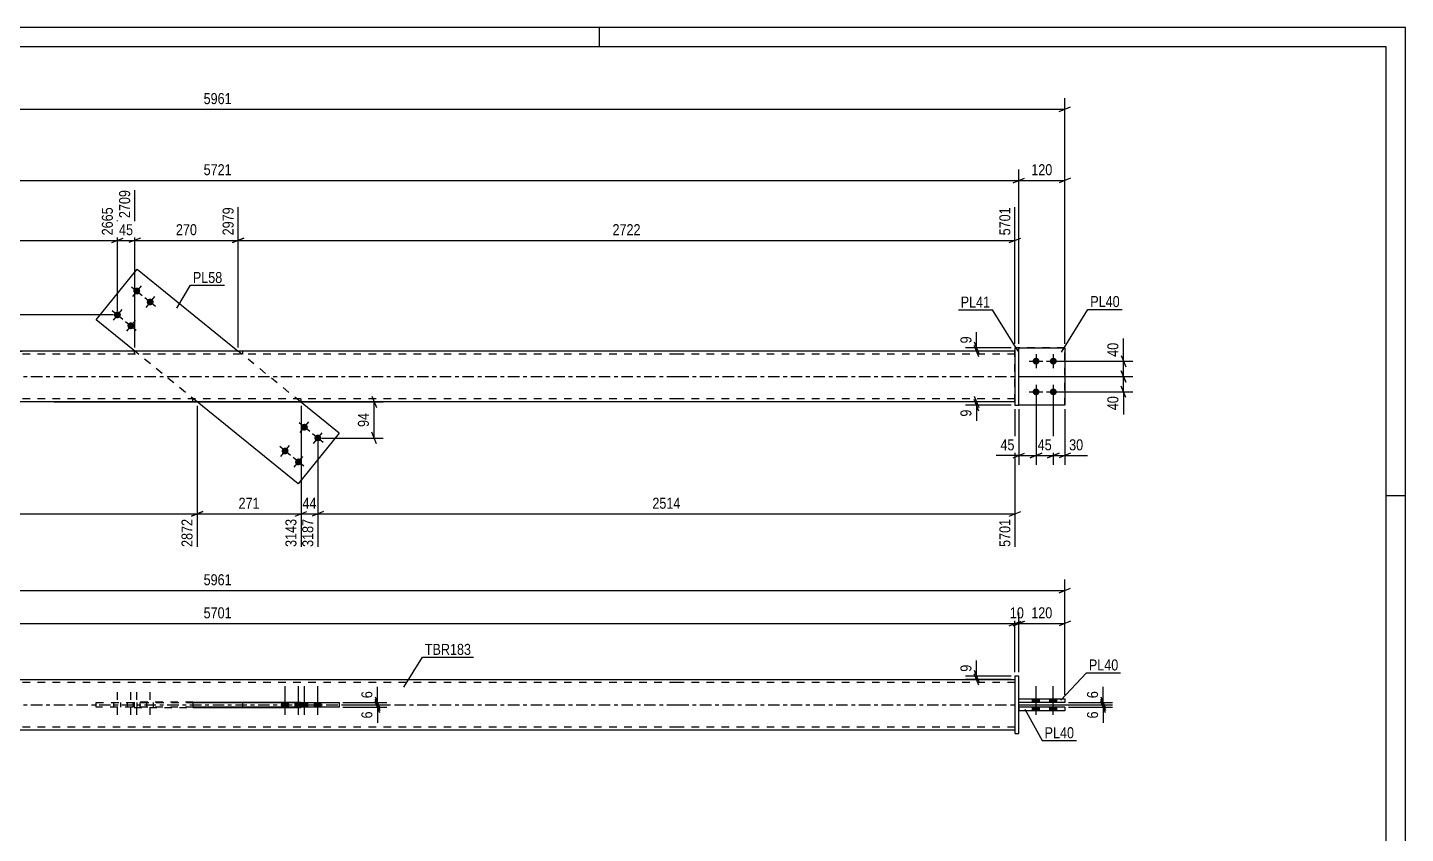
# Model space of a CAD drawing. Header units: millimetres. Extents: x 0 to 594, y 0 to 420.
# Drawn here: x 234.9 to 594, y 210 to 420 of the extents above; entities that cross this region are included whole.
import ezdxf

# ---------------------------------------------------------------- set-up
doc = ezdxf.new("R2010")
doc.units = ezdxf.units.MM
doc.linetypes.add('DXK_LINE_DOT2', pattern=[3.9198, 1.9599, -1.9599])
doc.linetypes.add('DXK_LINE_DOT3', pattern=[5.9187, 2.979, -0.9799, 0.9799, -0.9799])
doc.styles.add('Arial Narrow', font='ARIALN.TTF', dxfattribs={"height": 0.2})

# ---------------------------------------------------------------- blocks, each defined once
blk = doc.blocks.new('Unknown-580570166-1163')
at = {"color": 5, "linetype": 'Continuous'}
for p, q in [((594, 420), (0, 420)), ((384, 415), (384, 420)), ((594, 0), (594, 420)), ((589, 415), (5, 415)), ((589, 5), (589, 415)), ((594, 298), (589, 298))]:
    blk.add_line(p, q, dxfattribs=at)
blk = doc.blocks.new('Part-580570166-1994 - 1977')
at = {"color": 2, "linetype": 'Continuous'}
for p, q in [((505.24, 242.91), (493.24, 242.91)), ((493.24, 242.91), (493.24, 241.91)), ((505.24, 241.91), (493.24, 241.91)), ((505.24, 242.91), (505.24, 241.91))]:
    blk.add_line(p, q, dxfattribs=at)
blk = doc.blocks.new('Part-580570166-1989 - 1977')
at = {"color": 2, "linetype": 'Continuous'}
for p, q in [((164.81, 250.11), (404.14, 250.11)), ((404.24, 250.11), (492.24, 250.11)), ((278.03, 244.21), (278.03, 242.81)), ((278.03, 244.21), (306.2, 244.21)), ((290.92, 244.21), (290.92, 244.11)), ((306.2, 244.21), (306.2, 244.11)), ((278.03, 242.81), (306.2, 242.81)), ((290.92, 242.81), (290.92, 242.91)), ((306.2, 242.81), (306.2, 242.91)), ((404.14, 236.91), (164.81, 236.91)), ((492.24, 236.91), (404.24, 236.91))]:
    blk.add_line(p, q, dxfattribs=at)
at = {"color": 7, "linetype": 'DXK_LINE_DOT2'}
for p, q in [((404.14, 249.31), (164.81, 249.31)), ((492.24, 249.31), (404.24, 249.31)), ((492.24, 250.11), (492.24, 236.91)), ((262.76, 244.21), (262.76, 242.81)), ((278.03, 244.21), (262.76, 244.21)), ((262.76, 242.81), (278.03, 242.81)), ((290.92, 244.11), (290.92, 242.91)), ((306.2, 244.11), (306.2, 242.91)), ((404.14, 237.71), (164.81, 237.71)), ((492.24, 237.71), (404.24, 237.71))]:
    blk.add_line(p, q, dxfattribs=at)
at = {"color": 7, "linetype": 'DXK_LINE_DOT3'}
for p, q in [((164.81, 243.51), (404.14, 243.51)), ((404.24, 243.51), (492.24, 243.51))]:
    blk.add_line(p, q, dxfattribs=at)
blk = doc.blocks.new('Part-580570166-1999 - 1977')
at = {"color": 2, "linetype": 'Continuous'}
for p, q in [((493.24, 244.11), (493.24, 245.11)), ((493.24, 245.11), (505.24, 245.11)), ((505.24, 245.11), (505.24, 244.11)), ((505.24, 244.11), (493.24, 244.11))]:
    blk.add_line(p, q, dxfattribs=at)
blk = doc.blocks.new('Part-580570166-2000 - 1977')
at = {"color": 2, "linetype": 'Continuous'}
for p, q in [((493.24, 251.01), (492.24, 251.01)), ((492.24, 251.01), (492.24, 236.01)), ((493.24, 236.01), (493.24, 251.01)), ((492.24, 236.01), (493.24, 236.01))]:
    blk.add_line(p, q, dxfattribs=at)
blk = doc.blocks.new('Part-580570166-2016 - 1977')
at = {"color": 7, "linetype": 'DXK_LINE_DOT2'}
for p, q in [((252.81, 242.91), (252.81, 244.11)), ((252.81, 244.11), (278.03, 244.11)), ((278.03, 242.91), (252.81, 242.91)), ((263.52, 242.91), (263.52, 244.11))]:
    blk.add_line(p, q, dxfattribs=at)
at = {"color": 2, "linetype": 'Continuous'}
for p, q in [((278.03, 244.11), (316.14, 244.11)), ((316.14, 242.91), (278.03, 242.91)), ((305.43, 242.91), (305.43, 244.11)), ((316.14, 244.11), (316.14, 242.91))]:
    blk.add_line(p, q, dxfattribs=at)
blk = doc.blocks.new('Bolt-580570166-2017 - 1977')
at = {"linetype": 'Continuous'}
for points in [[(498.64, 245.11), (496.84, 245.11), (496.84, 244.11), (498.64, 244.11)], [(498.64, 245.11), (496.84, 245.11), (496.84, 244.11), (498.64, 244.11)], [(503.14, 245.11), (501.34, 245.11), (501.34, 244.11), (503.14, 244.11)], [(503.14, 245.11), (501.34, 245.11), (501.34, 244.11), (503.14, 244.11)], [(498.64, 242.91), (496.84, 242.91), (496.84, 241.91), (498.64, 241.91)], [(498.64, 242.91), (496.84, 242.91), (496.84, 241.91), (498.64, 241.91)], [(503.14, 242.91), (501.34, 242.91), (501.34, 241.91), (503.14, 241.91)], [(503.14, 242.91), (501.34, 242.91), (501.34, 241.91), (503.14, 241.91)]]:
    blk.add_hatch(color=1, dxfattribs=at).paths.add_polyline_path(points)
at = {"color": 1, "linetype": 'Continuous'}
for p, q in [((497.74, 240.91), (497.74, 248.41)), ((497.74, 240.91), (497.74, 248.41)), ((502.24, 240.91), (502.24, 248.41)), ((502.24, 240.91), (502.24, 248.41)), ((496.84, 244.11), (496.84, 245.11)), ((496.84, 244.11), (496.84, 245.11)), ((498.64, 244.11), (498.64, 245.11)), ((498.64, 244.11), (498.64, 245.11)), ((501.34, 244.11), (501.34, 245.11)), ((501.34, 244.11), (501.34, 245.11)), ((503.14, 244.11), (503.14, 245.11)), ((503.14, 244.11), (503.14, 245.11)), ((496.84, 241.91), (496.84, 242.91)), ((496.84, 241.91), (496.84, 242.91)), ((498.64, 241.91), (498.64, 242.91)), ((498.64, 241.91), (498.64, 242.91)), ((501.34, 241.91), (501.34, 242.91)), ((501.34, 241.91), (501.34, 242.91)), ((503.14, 241.91), (503.14, 242.91)), ((503.14, 241.91), (503.14, 242.91))]:
    blk.add_line(p, q, dxfattribs=at)
blk = doc.blocks.new('Bolt-580570166-2019 - 1977')
at = {"color": 1, "linetype": 'DXK_LINE_DOT2'}
for p, q in [((258.36, 240.91), (258.36, 248.41)), ((261.86, 240.91), (261.86, 248.41)), ((263.4, 240.91), (263.4, 248.41)), ((266.9, 240.91), (266.9, 248.41)), ((257.46, 242.91), (257.46, 244.11)), ((259.26, 242.91), (259.26, 244.11)), ((260.96, 242.91), (260.96, 244.11)), ((262.5, 242.91), (262.5, 244.11)), ((262.76, 242.91), (262.76, 244.11)), ((264.3, 242.91), (264.3, 244.11)), ((266, 242.91), (266, 244.11)), ((267.8, 242.91), (267.8, 244.11))]:
    blk.add_line(p, q, dxfattribs=at)
blk = doc.blocks.new('Bolt-580570166-2020 - 1977')
at = {"linetype": 'Continuous'}
for points in [[(301.16, 242.91), (302.96, 242.91), (302.96, 244.11), (301.16, 244.11)], [(304.65, 242.91), (306.45, 242.91), (306.45, 244.11), (304.65, 244.11)], [(306.2, 242.91), (308, 242.91), (308, 244.11), (306.2, 244.11)], [(309.69, 242.91), (311.49, 242.91), (311.49, 244.11), (309.69, 244.11)]]:
    blk.add_hatch(color=1, dxfattribs=at).paths.add_polyline_path(points)
at = {"color": 1, "linetype": 'Continuous'}
for p, q in [((302.06, 240.91), (302.06, 248.41)), ((305.55, 240.91), (305.55, 248.41)), ((307.1, 240.91), (307.1, 248.41)), ((310.59, 240.91), (310.59, 248.41)), ((301.16, 242.91), (301.16, 244.11)), ((302.96, 242.91), (302.96, 244.11)), ((304.65, 242.91), (304.65, 244.11)), ((306.2, 242.91), (306.2, 244.11)), ((306.45, 242.91), (306.45, 244.11)), ((308, 242.91), (308, 244.11)), ((309.69, 242.91), (309.69, 244.11)), ((311.49, 242.91), (311.49, 244.11))]:
    blk.add_line(p, q, dxfattribs=at)
blk = doc.blocks.new('Part-580570166-1474 - 1403')
at = {"color": 2, "linetype": 'Continuous'}
for p, q in [((492.24, 336.57), (492.24, 321.57)), ((493.24, 336.57), (492.24, 336.57)), ((493.24, 321.57), (493.24, 336.57)), ((492.24, 321.57), (493.24, 321.57))]:
    blk.add_line(p, q, dxfattribs=at)
blk = doc.blocks.new('Part-580570166-1443 - 1403')
at = {"color": 2, "linetype": 'Continuous'}
for p, q in [((404.14, 335.67), (164.81, 335.67)), ((492.24, 335.67), (404.24, 335.67)), ((404.14, 322.47), (164.81, 322.47)), ((492.24, 322.47), (404.24, 322.47))]:
    blk.add_line(p, q, dxfattribs=at)
at = {"color": 7, "linetype": 'DXK_LINE_DOT2'}
for p, q in [((404.14, 334.87), (164.81, 334.87)), ((262.76, 335.67), (262.76, 334.87)), ((290.92, 335.67), (290.92, 334.87)), ((492.24, 334.87), (404.24, 334.87)), ((492.24, 322.47), (492.24, 335.67)), ((404.14, 323.27), (164.81, 323.27)), ((278.03, 322.47), (278.03, 323.27)), ((306.2, 322.47), (306.2, 323.27)), ((492.24, 323.27), (404.24, 323.27))]:
    blk.add_line(p, q, dxfattribs=at)
at = {"color": 7, "linetype": 'DXK_LINE_DOT3'}
for p, q in [((164.81, 329.07), (404.14, 329.07)), ((404.24, 329.07), (492.24, 329.07))]:
    blk.add_line(p, q, dxfattribs=at)
blk = doc.blocks.new('Bolt-580570166-1411 - 1403')
at = {"linetype": 'Continuous'}
for points in [[(306.53, 315.17, -1), (307.66, 316.56, -1)], [(310.02, 312.33, -1), (311.16, 313.73, -1)], [(301.49, 308.95, -1), (302.62, 310.35, -1)], [(304.98, 306.12, -1), (306.12, 307.52, -1)]]:
    blk.add_hatch(color=1, dxfattribs=at).paths.add_polyline_path(points)
at = {"color": 1, "linetype": 'Continuous'}
for p, q in [((308.49, 314.73), (305.7, 317)), ((305.96, 314.47), (308.23, 317.26)), ((311.99, 311.89), (309.19, 314.16)), ((309.46, 311.63), (311.73, 314.43)), ((303.45, 308.52), (300.66, 310.79)), ((300.92, 308.25), (303.19, 311.05)), ((306.95, 305.68), (304.15, 307.95)), ((304.42, 305.42), (306.68, 308.21))]:
    blk.add_line(p, q, dxfattribs=at)
blk = doc.blocks.new('Part-580570166-1444 - 1403')
at = {"color": 7, "linetype": 'DXK_LINE_DOT2'}
for p, q in [((505.24, 336.57), (493.24, 336.57)), ((493.24, 321.57), (493.24, 336.57)), ((505.24, 321.57), (505.24, 336.57)), ((505.24, 321.57), (493.24, 321.57))]:
    blk.add_line(p, q, dxfattribs=at)
blk = doc.blocks.new('Bolt-580570166-1412 - 1403')
at = {"linetype": 'Continuous'}
for points in [[(263.97, 352.03, -1), (262.84, 350.63, -1)], [(267.46, 349.19, -1), (266.33, 347.79, -1)], [(258.93, 345.82, -1), (257.79, 344.42, -1)], [(262.42, 342.98, -1), (261.29, 341.58, -1)]]:
    blk.add_hatch(color=1, dxfattribs=at).paths.add_polyline_path(points)
at = {"color": 1, "linetype": 'Continuous'}
for p, q in [((262, 352.46), (264.8, 350.19)), ((264.54, 352.73), (262.27, 349.93)), ((265.5, 349.63), (268.29, 347.36)), ((268.03, 349.89), (265.76, 347.09)), ((256.96, 346.25), (259.76, 343.98)), ((259.5, 346.51), (257.23, 343.72)), ((260.46, 343.41), (263.25, 341.15)), ((262.99, 343.68), (260.72, 340.88))]:
    blk.add_line(p, q, dxfattribs=at)
blk = doc.blocks.new('Part-580570166-1459 - 1403')
at = {"color": 2, "linetype": 'Continuous'}
for p, q in [((493.24, 336.57), (505.24, 336.57)), ((505.24, 336.57), (505.24, 321.57)), ((505.24, 321.57), (493.24, 321.57))]:
    blk.add_line(p, q, dxfattribs=at)
at = {"color": 7, "linetype": 'DXK_LINE_DOT2'}
blk.add_line((493.24, 321.57), (493.24, 336.57), dxfattribs=at)
blk = doc.blocks.new('Part-580570166-1520 - 1403')
at = {"color": 2, "linetype": 'Continuous'}
for p, q in [((252.81, 343.83), (263.52, 357.03)), ((263.52, 357.03), (289.83, 335.67)), ((262.86, 335.67), (252.81, 343.83)), ((305.43, 301.12), (279.12, 322.47)), ((316.14, 314.32), (306.1, 322.47)), ((316.14, 314.32), (305.43, 301.12))]:
    blk.add_line(p, q, dxfattribs=at)
at = {"color": 7, "linetype": 'DXK_LINE_DOT2'}
for p, q in [((279.12, 322.47), (262.86, 335.67)), ((306.1, 322.47), (289.83, 335.67))]:
    blk.add_line(p, q, dxfattribs=at)
blk = doc.blocks.new('Bolt-580570166-1521 - 1403')
at = {"linetype": 'Continuous'}
for points in [[(497.74, 333.97, -1), (497.74, 332.17, -1)], [(502.24, 333.97, -1), (502.24, 332.17, -1)], [(497.74, 325.97, -1), (497.74, 324.17, -1)], [(502.24, 325.97, -1), (502.24, 324.17, -1)]]:
    blk.add_hatch(color=1, dxfattribs=at).paths.add_polyline_path(points)
at = {"color": 1, "linetype": 'Continuous'}
for p, q in [((497.74, 334.87), (497.74, 331.27)), ((502.24, 334.87), (502.24, 331.27)), ((495.94, 333.07), (499.54, 333.07)), ((500.44, 333.07), (504.04, 333.07)), ((497.74, 326.87), (497.74, 323.27)), ((502.24, 326.87), (502.24, 323.27)), ((495.94, 325.07), (499.54, 325.07)), ((500.44, 325.07), (504.04, 325.07))]:
    blk.add_line(p, q, dxfattribs=at)
blk = doc.blocks.new('StraightDimension-580570166-2051 - 1977')
at = {"color": 7, "linetype": 'Continuous'}
for p, q in [((514.64, 245.01), (515.84, 242.01)), ((515.84, 241.41), (514.64, 244.41)), ((493.24, 243.51), (517.64, 243.51)), ((506.24, 242.91), (517.64, 242.91)), ((515.24, 242.91), (515.24, 243.51))]:
    blk.add_line(p, q, dxfattribs=at)
at = {"color": 0}
blk.add_wipeout([(514.49, 242.39), (510.29, 242.39), (510.29, 239.36), (514.49, 239.36)], dxfattribs=at)
at = {"color": 7, "linetype": 'Continuous'}
blk.add_line((515.24, 242.91), (515.24, 238.83), dxfattribs=at)
blk.add_line((515.24, 242.91), (515.24, 238.83), dxfattribs=at)
at = {"color": 3, "style": 'Arial Narrow'}
blk.add_text('6', height=2.86, rotation=90.0002, dxfattribs=at).set_placement((513.89, 239.96))
blk = doc.blocks.new('StraightDimension-580570166-2042 - 1977')
at = {"color": 7, "linetype": 'Continuous'}
for p, q in [((325.54, 245.01), (326.74, 242.01)), ((326.74, 241.41), (325.54, 244.41)), ((317.14, 243.51), (328.54, 243.51)), ((317.14, 242.91), (328.54, 242.91)), ((326.14, 242.91), (326.14, 243.51))]:
    blk.add_line(p, q, dxfattribs=at)
at = {"color": 0}
blk.add_wipeout([(325.39, 242.39), (321.19, 242.39), (321.19, 239.36), (325.39, 239.36)], dxfattribs=at)
at = {"color": 7, "linetype": 'Continuous'}
blk.add_line((326.14, 242.91), (326.14, 238.83), dxfattribs=at)
blk.add_line((326.14, 242.91), (326.14, 238.83), dxfattribs=at)
at = {"color": 3, "style": 'Arial Narrow'}
blk.add_text('6', height=2.86, rotation=90.0002, dxfattribs=at).set_placement((324.79, 239.96))
blk = doc.blocks.new('StraightDimension-580570166-2133 - 1977')
at = {"color": 7, "linetype": 'Continuous'}
for p, q in [((492.24, 252.01), (492.24, 267.56)), ((76.71, 264.71), (492.24, 264.71)), ((490.74, 264.11), (493.74, 265.31))]:
    blk.add_line(p, q, dxfattribs=at)
at = {"color": 0}
blk.add_wipeout([(288.73, 265.46), (288.73, 269.66), (280.22, 269.66), (280.22, 265.46)], dxfattribs=at)
at = {"color": 3, "style": 'Arial Narrow'}
blk.add_text('5701', height=2.863, dxfattribs=at).set_placement((280.82, 266.06))
blk = doc.blocks.new('StraightDimension-580570166-2064 - 1977')
at = {"color": 7, "linetype": 'Continuous'}
for p, q in [((514.64, 245.61), (515.84, 242.61)), ((515.84, 242.01), (514.64, 245.01)), ((493.24, 243.51), (517.64, 243.51)), ((506.24, 244.11), (517.64, 244.11)), ((515.24, 243.51), (515.24, 244.11))]:
    blk.add_line(p, q, dxfattribs=at)
at = {"color": 0}
blk.add_wipeout([(514.49, 247.67), (510.29, 247.67), (510.29, 244.64), (514.49, 244.64)], dxfattribs=at)
at = {"color": 7, "linetype": 'Continuous'}
blk.add_line((515.24, 244.11), (515.24, 248.19), dxfattribs=at)
blk.add_line((515.24, 244.11), (515.24, 248.19), dxfattribs=at)
at = {"color": 3, "style": 'Arial Narrow'}
blk.add_text('6', height=2.86, rotation=90.0002, dxfattribs=at).set_placement((513.89, 245.24))
blk = doc.blocks.new('StraightDimension-580570166-2046 - 1977')
at = {"color": 7, "linetype": 'Continuous'}
for p, q in [((325.54, 245.61), (326.74, 242.61)), ((326.74, 242.01), (325.54, 245.01)), ((317.14, 244.11), (328.54, 244.11)), ((317.14, 243.51), (328.54, 243.51)), ((326.14, 243.51), (326.14, 244.11))]:
    blk.add_line(p, q, dxfattribs=at)
at = {"color": 0}
blk.add_wipeout([(325.39, 247.67), (321.19, 247.67), (321.19, 244.64), (325.39, 244.64)], dxfattribs=at)
at = {"color": 7, "linetype": 'Continuous'}
blk.add_line((326.14, 244.11), (326.14, 248.19), dxfattribs=at)
blk.add_line((326.14, 244.11), (326.14, 248.19), dxfattribs=at)
at = {"color": 3, "style": 'Arial Narrow'}
blk.add_text('6', height=2.86, rotation=90.0002, dxfattribs=at).set_placement((324.79, 245.24))
blk = doc.blocks.new('StraightDimension-580570166-2105 - 1977')
at = {"color": 7, "linetype": 'Continuous'}
for p, q in [((481.64, 252.51), (482.84, 249.51)), ((482.84, 248.61), (481.64, 251.61)), ((491.24, 251.01), (479.39, 251.01)), ((491.24, 250.11), (479.39, 250.11)), ((482.24, 250.11), (482.24, 251.01))]:
    blk.add_line(p, q, dxfattribs=at)
at = {"color": 0}
blk.add_wipeout([(481.49, 254.57), (477.29, 254.57), (477.29, 251.54), (481.49, 251.54)], dxfattribs=at)
at = {"color": 7, "linetype": 'Continuous'}
blk.add_line((482.24, 251.01), (482.24, 255.09), dxfattribs=at)
blk.add_line((482.24, 251.01), (482.24, 255.09), dxfattribs=at)
at = {"color": 3, "style": 'Arial Narrow'}
blk.add_text('9', height=2.86, rotation=90.0002, dxfattribs=at).set_placement((480.89, 252.14))
blk = doc.blocks.new('StraightDimension-580570166-2141 - 1977')
at = {"color": 7, "linetype": 'Continuous'}
for p, q in [((492.24, 252.01), (492.24, 267.56)), ((493.24, 252.01), (493.24, 267.56)), ((490.74, 264.11), (493.74, 265.31)), ((494.74, 265.31), (491.74, 264.11)), ((492.24, 264.71), (493.24, 264.71))]:
    blk.add_line(p, q, dxfattribs=at)
at = {"color": 0}
blk.add_wipeout([(495.17, 265.46), (495.17, 269.66), (490.32, 269.66), (490.32, 265.46)], dxfattribs=at)
at = {"color": 3, "style": 'Arial Narrow'}
blk.add_text('10', height=2.863, dxfattribs=at).set_placement((490.92, 266.06))
blk = doc.blocks.new('StraightDimension-580570166-2150 - 1977')
at = {"color": 7, "linetype": 'Continuous'}
for p, q in [((493.24, 252.01), (493.24, 267.56)), ((505.24, 246.11), (505.24, 267.56)), ((491.74, 264.11), (494.74, 265.31)), ((493.24, 264.71), (505.24, 264.71)), ((506.74, 265.31), (503.74, 264.11))]:
    blk.add_line(p, q, dxfattribs=at)
at = {"color": 0}
blk.add_wipeout([(502.59, 265.46), (502.59, 269.66), (495.9, 269.66), (495.9, 265.46)], dxfattribs=at)
at = {"color": 3, "style": 'Arial Narrow'}
blk.add_text('120', height=2.863, dxfattribs=at).set_placement((496.5, 266.06))
blk = doc.blocks.new('StraightDimension-580570166-2170 - 1977')
at = {"color": 7, "linetype": 'Continuous'}
for p, q in [((63.71, 273.33), (505.24, 273.33)), ((503.74, 272.73), (506.74, 273.93)), ((505.24, 246.11), (505.24, 276.18))]:
    blk.add_line(p, q, dxfattribs=at)
at = {"color": 0}
blk.add_wipeout([(288.73, 274.08), (288.73, 278.28), (280.22, 278.28), (280.22, 274.08)], dxfattribs=at)
at = {"color": 3, "style": 'Arial Narrow'}
blk.add_text('5961', height=2.863, dxfattribs=at).set_placement((280.82, 274.68))
blk = doc.blocks.new('StraightDimension-580570166-1735 - 1403')
at = {"color": 7, "linetype": 'Continuous'}
for p, q in [((306.2, 321.47), (306.2, 284.66)), ((310.59, 312.03), (310.59, 284.66)), ((304.7, 292.67), (307.7, 293.87)), ((306.2, 293.27), (310.59, 293.27)), ((312.09, 293.87), (309.09, 292.67))]:
    blk.add_line(p, q, dxfattribs=at)
at = {"color": 0}
blk.add_wipeout([(310.82, 294.02), (310.82, 298.22), (305.97, 298.22), (305.97, 294.02)], dxfattribs=at)
at = {"color": 3, "style": 'Arial Narrow'}
blk.add_text('44', height=2.863, dxfattribs=at).set_placement((306.57, 294.62))
at = {"color": 0, "linetype": 'Continuous'}
blk.add_wipeout([(309.99, 292.57), (305.79, 292.57), (305.79, 284.06), (309.99, 284.06)], dxfattribs=at)
at = {"color": 3, "linetype": 'Continuous', "style": 'Arial Narrow'}
blk.add_text('3187', height=2.863, rotation=90.0002, dxfattribs=at).set_placement((309.39, 284.66))
blk = doc.blocks.new('StraightDimension-580570166-1671 - 1403')
at = {"color": 7, "linetype": 'Continuous'}
for p, q in [((262.86, 336.67), (262.86, 377.66)), ((289.83, 336.67), (289.83, 373.16)), ((264.36, 365.15), (261.36, 363.95)), ((262.86, 364.55), (289.83, 364.55)), ((288.33, 363.95), (291.33, 365.15))]:
    blk.add_line(p, q, dxfattribs=at)
at = {"color": 0, "linetype": 'Continuous'}
blk.add_wipeout([(289.23, 373.76), (285.03, 373.76), (285.03, 365.25), (289.23, 365.25)], dxfattribs=at)
at = {"color": 0}
blk.add_wipeout([(279.69, 365.3), (279.69, 369.5), (273, 369.5), (273, 365.3)], dxfattribs=at)
at = {"color": 3, "linetype": 'Continuous', "style": 'Arial Narrow'}
blk.add_text('2979', height=2.863, rotation=90.0002, dxfattribs=at).set_placement((288.63, 365.85))
at = {"color": 3, "style": 'Arial Narrow'}
blk.add_text('270', height=2.863, dxfattribs=at).set_placement((273.6, 365.9))
blk = doc.blocks.new('StraightDimension-580570166-1813 - 1403')
at = {"color": 7, "linetype": 'Continuous'}
for p, q in [((519.94, 330.57), (521.14, 327.57)), ((493.24, 329.07), (522.94, 329.07)), ((520.54, 325.07), (520.54, 329.07)), ((503.24, 325.07), (522.94, 325.07)), ((521.14, 323.57), (519.94, 326.57))]:
    blk.add_line(p, q, dxfattribs=at)
at = {"color": 0}
blk.add_wipeout([(519.79, 324.55), (515.59, 324.55), (515.59, 319.69), (519.79, 319.69)], dxfattribs=at)
at = {"color": 7, "linetype": 'Continuous'}
blk.add_line((520.54, 325.07), (520.54, 319.17), dxfattribs=at)
blk.add_line((520.54, 325.07), (520.54, 319.17), dxfattribs=at)
at = {"color": 3, "style": 'Arial Narrow'}
blk.add_text('40', height=2.863, rotation=90.0002, dxfattribs=at).set_placement((519.19, 320.29))
blk = doc.blocks.new('StraightDimension-580570166-1781 - 1403')
at = {"color": 7, "linetype": 'Continuous'}
for p, q in [((76.71, 321.47), (76.71, 290.14)), ((279.12, 321.47), (279.12, 284.66)), ((78.21, 293.87), (75.21, 292.67)), ((76.71, 293.27), (279.12, 293.27)), ((277.62, 292.67), (280.62, 293.87))]:
    blk.add_line(p, q, dxfattribs=at)
at = {"color": 0}
blk.add_wipeout([(182.17, 294.02), (182.17, 298.22), (173.66, 298.22), (173.66, 294.02)], dxfattribs=at)
at = {"color": 0, "linetype": 'Continuous'}
for points in [[(76.11, 292.57), (71.91, 292.57), (71.91, 289.54), (76.11, 289.54)], [(278.52, 292.57), (274.32, 292.57), (274.32, 284.06), (278.52, 284.06)]]:
    blk.add_wipeout(points, dxfattribs=at)
at = {"color": 3, "style": 'Arial Narrow'}
blk.add_text('2872', height=2.863, dxfattribs=at).set_placement((174.26, 294.62))
at = {"color": 3, "linetype": 'Continuous', "style": 'Arial Narrow'}
for s, height, p in [('0', 2.86, (75.51, 290.14)), ('2872', 2.863, (277.92, 284.66))]:
    blk.add_text(s, height=height, rotation=90.0002, dxfattribs=at).set_placement(p)
blk = doc.blocks.new('StraightDimension-580570166-1717 - 1403')
at = {"color": 7, "linetype": 'Continuous'}
for p, q in [((258.36, 346.12), (258.36, 373.16)), ((76.71, 337.57), (76.71, 367.67)), ((78.21, 365.15), (75.21, 363.95)), ((76.71, 364.55), (258.36, 364.55)), ((256.86, 363.95), (259.86, 365.15))]:
    blk.add_line(p, q, dxfattribs=at)
at = {"color": 0, "linetype": 'Continuous'}
for points in [[(257.76, 373.76), (253.56, 373.76), (253.56, 365.25), (257.76, 365.25)], [(76.11, 368.27), (71.91, 368.27), (71.91, 365.25), (76.11, 365.25)]]:
    blk.add_wipeout(points, dxfattribs=at)
at = {"color": 0}
blk.add_wipeout([(171.79, 365.3), (171.79, 369.5), (163.28, 369.5), (163.28, 365.3)], dxfattribs=at)
at = {"color": 3, "linetype": 'Continuous', "style": 'Arial Narrow'}
for s, height, p in [('2665', 2.863, (257.16, 365.85)), ('0', 2.86, (75.51, 365.85))]:
    blk.add_text(s, height=height, rotation=90.0002, dxfattribs=at).set_placement(p)
at = {"color": 3, "style": 'Arial Narrow'}
blk.add_text('2665', height=2.863, dxfattribs=at).set_placement((163.88, 365.9))
blk = doc.blocks.new('StraightDimension-580570166-1876 - 1403')
at = {"color": 7, "linetype": 'Continuous'}
for p, q in [((502.24, 324.07), (502.24, 306.09)), ((505.24, 320.57), (505.24, 306.09)), ((500.74, 307.89), (503.74, 309.09)), ((506.74, 309.09), (503.74, 307.89)), ((502.24, 308.49), (505.24, 308.49))]:
    blk.add_line(p, q, dxfattribs=at)
at = {"color": 0}
blk.add_wipeout([(510.63, 309.24), (510.63, 313.44), (505.77, 313.44), (505.77, 309.24)], dxfattribs=at)
at = {"color": 7, "linetype": 'Continuous'}
blk.add_line((505.24, 308.49), (511.15, 308.49), dxfattribs=at)
blk.add_line((505.24, 308.49), (511.15, 308.49), dxfattribs=at)
at = {"color": 3, "style": 'Arial Narrow'}
blk.add_text('30', height=2.863, dxfattribs=at).set_placement((506.37, 309.84))
blk = doc.blocks.new('StraightDimension-580570166-1651 - 1403')
at = {"color": 7, "linetype": 'Continuous'}
for p, q in [((63.71, 398.71), (505.24, 398.71)), ((503.74, 398.11), (506.74, 399.31)), ((505.24, 337.57), (505.24, 401.56))]:
    blk.add_line(p, q, dxfattribs=at)
at = {"color": 0}
blk.add_wipeout([(288.73, 399.46), (288.73, 403.66), (280.22, 403.66), (280.22, 399.46)], dxfattribs=at)
at = {"color": 3, "style": 'Arial Narrow'}
blk.add_text('5961', height=2.863, dxfattribs=at).set_placement((280.82, 400.06))
blk = doc.blocks.new('StraightDimension-580570166-1603 - 1403')
at = {"color": 7, "linetype": 'Continuous'}
for p, q in [((491.74, 379.58), (494.74, 380.78)), ((493.24, 337.57), (493.24, 383.03)), ((75.71, 380.18), (493.24, 380.18))]:
    blk.add_line(p, q, dxfattribs=at)
at = {"color": 0}
blk.add_wipeout([(288.73, 380.93), (288.73, 385.13), (280.22, 385.13), (280.22, 380.93)], dxfattribs=at)
at = {"color": 3, "style": 'Arial Narrow'}
blk.add_text('5721', height=2.863, dxfattribs=at).set_placement((280.82, 381.53))
blk = doc.blocks.new('StraightDimension-580570166-1751 - 1403')
at = {"color": 7, "linetype": 'Continuous'}
for p, q in [((279.12, 321.47), (279.12, 284.66)), ((306.2, 321.47), (306.2, 284.66)), ((280.62, 293.87), (277.62, 292.67)), ((279.12, 293.27), (306.2, 293.27)), ((304.7, 292.67), (307.7, 293.87))]:
    blk.add_line(p, q, dxfattribs=at)
at = {"color": 0}
blk.add_wipeout([(296, 294.02), (296, 298.22), (289.32, 298.22), (289.32, 294.02)], dxfattribs=at)
at = {"color": 0, "linetype": 'Continuous'}
blk.add_wipeout([(305.6, 292.57), (301.4, 292.57), (301.4, 284.06), (305.6, 284.06)], dxfattribs=at)
at = {"color": 3, "style": 'Arial Narrow'}
blk.add_text('271', height=2.863, dxfattribs=at).set_placement((289.92, 294.62))
at = {"color": 3, "linetype": 'Continuous', "style": 'Arial Narrow'}
blk.add_text('3143', height=2.863, rotation=90.0002, dxfattribs=at).set_placement((305, 284.66))
blk = doc.blocks.new('StraightDimension-580570166-1553 - 1403')
at = {"color": 7, "linetype": 'Continuous'}
for p, q in [((324.63, 323.97), (325.83, 320.97)), ((241.91, 322.47), (327.63, 322.47)), ((325.23, 313.03), (325.23, 322.47)), ((311.59, 313.03), (327.63, 313.03)), ((325.83, 311.53), (324.63, 314.53))]:
    blk.add_line(p, q, dxfattribs=at)
at = {"color": 0}
blk.add_wipeout([(324.48, 320.18), (320.28, 320.18), (320.28, 315.32), (324.48, 315.32)], dxfattribs=at)
at = {"color": 3, "style": 'Arial Narrow'}
blk.add_text('94', height=2.863, rotation=90.0002, dxfattribs=at).set_placement((323.88, 315.92))
blk = doc.blocks.new('StraightDimension-580570166-1773 - 1403')
at = {"color": 7, "linetype": 'Continuous'}
for p, q in [((492.24, 320.57), (492.24, 284.66)), ((310.59, 312.03), (310.59, 284.66)), ((312.09, 293.87), (309.09, 292.67)), ((310.59, 293.27), (492.24, 293.27)), ((490.74, 292.67), (493.74, 293.87))]:
    blk.add_line(p, q, dxfattribs=at)
at = {"color": 0}
blk.add_wipeout([(405.67, 294.02), (405.67, 298.22), (397.16, 298.22), (397.16, 294.02)], dxfattribs=at)
at = {"color": 0, "linetype": 'Continuous'}
blk.add_wipeout([(491.64, 292.57), (487.44, 292.57), (487.44, 284.06), (491.64, 284.06)], dxfattribs=at)
at = {"color": 3, "style": 'Arial Narrow'}
blk.add_text('2514', height=2.863, dxfattribs=at).set_placement((397.76, 294.62))
at = {"color": 3, "linetype": 'Continuous', "style": 'Arial Narrow'}
blk.add_text('5701', height=2.863, rotation=90.0002, dxfattribs=at).set_placement((491.04, 284.66))
blk = doc.blocks.new('StraightDimension-580570166-1628 - 1403')
at = {"color": 7, "linetype": 'Continuous'}
for p, q in [((491.74, 379.58), (494.74, 380.78)), ((493.24, 337.57), (493.24, 383.03)), ((506.74, 380.78), (503.74, 379.58)), ((505.24, 337.57), (505.24, 383.03)), ((493.24, 380.18), (505.24, 380.18))]:
    blk.add_line(p, q, dxfattribs=at)
at = {"color": 0}
blk.add_wipeout([(502.59, 380.93), (502.59, 385.13), (495.9, 385.13), (495.9, 380.93)], dxfattribs=at)
at = {"color": 3, "style": 'Arial Narrow'}
blk.add_text('120', height=2.863, dxfattribs=at).set_placement((496.5, 381.53))
blk = doc.blocks.new('StraightDimension-580570166-1691 - 1403')
at = {"color": 7, "linetype": 'Continuous'}
for p, q in [((262.86, 336.67), (262.86, 377.66)), ((258.36, 346.12), (258.36, 373.16)), ((256.86, 363.95), (259.86, 365.15)), ((258.36, 364.55), (262.86, 364.55)), ((264.36, 365.15), (261.36, 363.95))]:
    blk.add_line(p, q, dxfattribs=at)
at = {"color": 0}
blk.add_wipeout([(263.04, 365.3), (263.04, 369.5), (258.18, 369.5), (258.18, 365.3)], dxfattribs=at)
at = {"color": 0, "linetype": 'Continuous'}
blk.add_wipeout([(262.26, 378.26), (258.06, 378.26), (258.06, 369.75), (262.26, 369.75)], dxfattribs=at)
at = {"color": 3, "linetype": 'Continuous', "style": 'Arial Narrow'}
blk.add_text('2709', height=2.863, rotation=90.0002, dxfattribs=at).set_placement((261.66, 370.35))
at = {"color": 3, "style": 'Arial Narrow'}
blk.add_text('45', height=2.863, dxfattribs=at).set_placement((258.78, 365.9))
blk = doc.blocks.new('StraightDimension-580570166-1705 - 1403')
at = {"color": 7, "linetype": 'Continuous'}
for p, q in [((289.83, 336.67), (289.83, 373.16)), ((492.24, 337.57), (492.24, 373.16)), ((291.33, 365.15), (288.33, 363.95)), ((289.83, 364.55), (492.24, 364.55)), ((490.74, 363.95), (493.74, 365.15))]:
    blk.add_line(p, q, dxfattribs=at)
at = {"color": 0, "linetype": 'Continuous'}
blk.add_wipeout([(491.64, 373.76), (487.44, 373.76), (487.44, 365.25), (491.64, 365.25)], dxfattribs=at)
at = {"color": 0}
blk.add_wipeout([(395.29, 365.3), (395.29, 369.5), (386.78, 369.5), (386.78, 365.3)], dxfattribs=at)
at = {"color": 3, "linetype": 'Continuous', "style": 'Arial Narrow'}
blk.add_text('5701', height=2.863, rotation=90.0002, dxfattribs=at).set_placement((491.04, 365.85))
at = {"color": 3, "style": 'Arial Narrow'}
blk.add_text('2722', height=2.863, dxfattribs=at).set_placement((387.38, 365.9))
blk = doc.blocks.new('StraightDimension-580570166-1724 - 1403')
at = {"color": 7, "linetype": 'Continuous'}
for p, q in [((257.36, 345.12), (228.33, 345.12)), ((230.58, 346.62), (231.78, 343.62)), ((231.18, 335.67), (231.18, 345.12)), ((175.99, 335.67), (233.58, 335.67)), ((231.78, 334.17), (230.58, 337.17))]:
    blk.add_line(p, q, dxfattribs=at)
at = {"color": 0}
blk.add_wipeout([(230.43, 342.82), (226.23, 342.82), (226.23, 337.97), (230.43, 337.97)], dxfattribs=at)
at = {"color": 3, "style": 'Arial Narrow'}
blk.add_text('94', height=2.863, rotation=90.0002, dxfattribs=at).set_placement((229.83, 338.57))
blk = doc.blocks.new('StraightDimension-580570166-1798 - 1403')
at = {"color": 7, "linetype": 'Continuous'}
for p, q in [((519.94, 334.57), (521.14, 331.57)), ((503.24, 333.07), (522.94, 333.07)), ((521.14, 327.57), (519.94, 330.57)), ((520.54, 329.07), (520.54, 333.07)), ((493.24, 329.07), (522.94, 329.07))]:
    blk.add_line(p, q, dxfattribs=at)
at = {"color": 0}
blk.add_wipeout([(519.79, 338.45), (515.59, 338.45), (515.59, 333.6), (519.79, 333.6)], dxfattribs=at)
at = {"color": 7, "linetype": 'Continuous'}
blk.add_line((520.54, 333.07), (520.54, 338.98), dxfattribs=at)
blk.add_line((520.54, 333.07), (520.54, 338.98), dxfattribs=at)
at = {"color": 3, "style": 'Arial Narrow'}
blk.add_text('40', height=2.863, rotation=90.0002, dxfattribs=at).set_placement((519.19, 334.2))
blk = doc.blocks.new('StraightDimension-580570166-1895 - 1403')
at = {"color": 7, "linetype": 'Continuous'}
for p, q in [((497.74, 324.07), (497.74, 306.09)), ((502.24, 324.07), (502.24, 306.09)), ((496.24, 307.89), (499.24, 309.09)), ((503.74, 309.09), (500.74, 307.89)), ((497.74, 308.49), (502.24, 308.49))]:
    blk.add_line(p, q, dxfattribs=at)
at = {"color": 0}
blk.add_wipeout([(502.42, 309.24), (502.42, 313.44), (497.57, 313.44), (497.57, 309.24)], dxfattribs=at)
at = {"color": 3, "style": 'Arial Narrow'}
blk.add_text('45', height=2.863, dxfattribs=at).set_placement((498.17, 309.84))
blk = doc.blocks.new('StraightDimension-580570166-1911 - 1403')
at = {"color": 7, "linetype": 'Continuous'}
for p, q in [((497.74, 324.07), (497.74, 306.09)), ((493.24, 320.57), (493.24, 306.09)), ((491.74, 307.89), (494.74, 309.09)), ((499.24, 309.09), (496.24, 307.89)), ((493.24, 308.49), (497.74, 308.49))]:
    blk.add_line(p, q, dxfattribs=at)
at = {"color": 0}
blk.add_wipeout([(492.72, 309.24), (492.72, 313.44), (487.86, 313.44), (487.86, 309.24)], dxfattribs=at)
at = {"color": 7, "linetype": 'Continuous'}
blk.add_line((493.24, 308.49), (487.34, 308.49), dxfattribs=at)
blk.add_line((493.24, 308.49), (487.34, 308.49), dxfattribs=at)
at = {"color": 3, "style": 'Arial Narrow'}
blk.add_text('45', height=2.863, dxfattribs=at).set_placement((488.46, 309.84))
blk = doc.blocks.new('StraightDimension-580570166-1961 - 1403')
at = {"color": 7, "linetype": 'Continuous'}
for p, q in [((481.64, 323.97), (482.84, 320.97)), ((491.24, 322.47), (479.39, 322.47)), ((491.24, 321.57), (479.39, 321.57)), ((482.84, 320.07), (481.64, 323.07)), ((482.24, 321.57), (482.24, 322.47))]:
    blk.add_line(p, q, dxfattribs=at)
at = {"color": 0}
blk.add_wipeout([(481.49, 321.05), (477.29, 321.05), (477.29, 318.02), (481.49, 318.02)], dxfattribs=at)
at = {"color": 7, "linetype": 'Continuous'}
blk.add_line((482.24, 321.57), (482.24, 317.49), dxfattribs=at)
blk.add_line((482.24, 321.57), (482.24, 317.49), dxfattribs=at)
at = {"color": 3, "style": 'Arial Narrow'}
blk.add_text('9', height=2.86, rotation=90.0002, dxfattribs=at).set_placement((480.89, 318.62))
blk = doc.blocks.new('StraightDimension-580570166-1968 - 1403')
at = {"color": 7, "linetype": 'Continuous'}
for p, q in [((481.64, 338.07), (482.84, 335.07)), ((491.24, 336.57), (479.39, 336.57)), ((491.24, 335.67), (479.39, 335.67)), ((482.84, 334.17), (481.64, 337.17)), ((482.24, 335.67), (482.24, 336.57))]:
    blk.add_line(p, q, dxfattribs=at)
at = {"color": 0}
blk.add_wipeout([(481.49, 340.13), (477.29, 340.13), (477.29, 337.1), (481.49, 337.1)], dxfattribs=at)
at = {"color": 7, "linetype": 'Continuous'}
blk.add_line((482.24, 336.57), (482.24, 340.65), dxfattribs=at)
blk.add_line((482.24, 336.57), (482.24, 340.65), dxfattribs=at)
at = {"color": 3, "style": 'Arial Narrow'}
blk.add_text('9', height=2.86, rotation=90.0002, dxfattribs=at).set_placement((480.89, 337.7))
blk = doc.blocks.new('Mark-580570166-1995 - 1977')
at = {"color": 0}
blk.add_wipeout([(519.17, 252.47), (519.17, 255.47), (511.5, 255.47), (511.5, 252.47)], dxfattribs=at)
blk.add_wipeout([(519.17, 252.47), (519.17, 255.47), (511.5, 255.47), (511.5, 252.47)], dxfattribs=at)
at = {"color": 30, "linetype": 'Continuous'}
for p, q in [((504.22, 244.76), (510.9, 251.87)), ((510.9, 251.87), (519.77, 251.87))]:
    blk.add_line(p, q, dxfattribs=at)
at = {"color": 3, "style": 'Arial Narrow'}
blk.add_text('PL40', height=2.863, dxfattribs=at).set_placement((511.5, 252.47))
blk = doc.blocks.new('Mark-580570166-1985 - 1977')
at = {"color": 0}
blk.add_wipeout([(350.52, 256.53), (350.52, 259.53), (338.46, 259.53), (338.46, 256.53)], dxfattribs=at)
blk.add_wipeout([(350.52, 256.53), (350.52, 259.53), (338.46, 259.53), (338.46, 256.53)], dxfattribs=at)
at = {"color": 30, "linetype": 'Continuous'}
for p, q in [((333.03, 248.11), (337.86, 255.93)), ((337.86, 255.93), (351.12, 255.93))]:
    blk.add_line(p, q, dxfattribs=at)
at = {"color": 3, "style": 'Arial Narrow'}
blk.add_text('TBR183', height=2.863, dxfattribs=at).set_placement((338.46, 256.53))
blk = doc.blocks.new('Mark-580570166-1990 - 1977')
at = {"color": 0}
blk.add_wipeout([(507.64, 234.81), (507.64, 237.81), (499.97, 237.81), (499.97, 234.81)], dxfattribs=at)
blk.add_wipeout([(507.64, 234.81), (507.64, 237.81), (499.97, 237.81), (499.97, 234.81)], dxfattribs=at)
at = {"color": 30, "linetype": 'Continuous'}
for p, q in [((494.85, 242.39), (499.37, 234.21)), ((499.37, 234.21), (508.24, 234.21))]:
    blk.add_line(p, q, dxfattribs=at)
at = {"color": 3, "style": 'Arial Narrow'}
blk.add_text('PL40', height=2.863, dxfattribs=at).set_placement((499.97, 234.81))
blk = doc.blocks.new('Mark-580570166-1455 - 1403')
at = {"color": 0}
blk.add_wipeout([(519.54, 347.17), (519.54, 350.17), (511.87, 350.17), (511.87, 347.17)], dxfattribs=at)
blk.add_wipeout([(519.54, 347.17), (519.54, 350.17), (511.87, 350.17), (511.87, 347.17)], dxfattribs=at)
at = {"color": 30, "linetype": 'Continuous'}
for p, q in [((504.35, 335.38), (511.27, 346.57)), ((511.27, 346.57), (520.14, 346.57))]:
    blk.add_line(p, q, dxfattribs=at)
at = {"color": 3, "style": 'Arial Narrow'}
blk.add_text('PL40', height=2.863, dxfattribs=at).set_placement((511.87, 347.17))
blk = doc.blocks.new('Mark-580570166-1470 - 1403')
at = {"color": 0}
blk.add_wipeout([(485.77, 347.05), (485.77, 350.05), (478.1, 350.05), (478.1, 347.05)], dxfattribs=at)
blk.add_wipeout([(485.77, 347.05), (485.77, 350.05), (478.1, 350.05), (478.1, 347.05)], dxfattribs=at)
at = {"color": 30, "linetype": 'Continuous'}
for p in [(477.5, 346.45), (493.1, 335.65)]:
    blk.add_line(p, (486.37, 346.45), dxfattribs=at)
at = {"color": 3, "style": 'Arial Narrow'}
blk.add_text('PL41', height=2.863, dxfattribs=at).set_placement((478.1, 347.05))
blk = doc.blocks.new('Mark-580570166-1516 - 1403')
at = {"color": 0}
blk.add_wipeout([(285.69, 353.44), (285.69, 356.44), (278.01, 356.44), (278.01, 353.44)], dxfattribs=at)
blk.add_wipeout([(285.69, 353.44), (285.69, 356.44), (278.01, 356.44), (278.01, 353.44)], dxfattribs=at)
at = {"color": 30, "linetype": 'Continuous'}
for p, q in [((273.81, 346.87), (277.41, 352.84)), ((277.41, 352.84), (286.29, 352.84))]:
    blk.add_line(p, q, dxfattribs=at)
at = {"color": 3, "style": 'Arial Narrow'}
blk.add_text('PL58', height=2.863, dxfattribs=at).set_placement((278.01, 353.44))

msp = doc.modelspace()

# ---------------------------------------------------------------- block references
for name in ['Unknown-580570166-1163', 'Part-580570166-1520 - 1403', 'Bolt-580570166-1412 - 1403', 'Part-580570166-1443 - 1403', 'Part-580570166-1474 - 1403', 'Part-580570166-1444 - 1403', 'Part-580570166-1459 - 1403', 'Bolt-580570166-1521 - 1403', 'Bolt-580570166-1411 - 1403', 'Part-580570166-1989 - 1977', 'Bolt-580570166-2019 - 1977', 'Bolt-580570166-2020 - 1977', 'Part-580570166-2000 - 1977', 'Bolt-580570166-2017 - 1977', 'Part-580570166-1999 - 1977', 'Part-580570166-2016 - 1977', 'Part-580570166-1994 - 1977']:
    msp.add_blockref(name, (0, 0))

# ---------------------------------------------------------------- next in the draw order: block references
for name in ['StraightDimension-580570166-1671 - 1403', 'StraightDimension-580570166-1813 - 1403', 'StraightDimension-580570166-1781 - 1403', 'StraightDimension-580570166-1735 - 1403', 'StraightDimension-580570166-2133 - 1977', 'StraightDimension-580570166-2042 - 1977', 'StraightDimension-580570166-2051 - 1977']:
    msp.add_blockref(name, (0, 0))

# ---------------------------------------------------------------- next in the draw order: block references
for name in ['StraightDimension-580570166-1717 - 1403', 'StraightDimension-580570166-1876 - 1403', 'StraightDimension-580570166-1751 - 1403', 'StraightDimension-580570166-2105 - 1977', 'StraightDimension-580570166-2046 - 1977', 'StraightDimension-580570166-2064 - 1977']:
    msp.add_blockref(name, (0, 0))

# ---------------------------------------------------------------- next in the draw order: block references
for name in ['StraightDimension-580570166-1651 - 1403', 'StraightDimension-580570166-1553 - 1403', 'StraightDimension-580570166-1895 - 1403', 'StraightDimension-580570166-2141 - 1977', 'Mark-580570166-1990 - 1977']:
    msp.add_blockref(name, (0, 0))

# ---------------------------------------------------------------- next in the draw order: block references
for name in ['StraightDimension-580570166-1603 - 1403', 'StraightDimension-580570166-1773 - 1403', 'StraightDimension-580570166-2150 - 1977']:
    msp.add_blockref(name, (0, 0))

# ---------------------------------------------------------------- next in the draw order: block references
for name in ['StraightDimension-580570166-1628 - 1403', 'StraightDimension-580570166-1691 - 1403', 'Mark-580570166-1516 - 1403', 'StraightDimension-580570166-1911 - 1403', 'StraightDimension-580570166-2170 - 1977']:
    msp.add_blockref(name, (0, 0))

# ---------------------------------------------------------------- next in the draw order: block references
for name in ['StraightDimension-580570166-1705 - 1403', 'StraightDimension-580570166-1724 - 1403', 'StraightDimension-580570166-1961 - 1403', 'Mark-580570166-1985 - 1977', 'Mark-580570166-1995 - 1977']:
    msp.add_blockref(name, (0, 0))

# ---------------------------------------------------------------- next in the draw order: block references
for name in ['StraightDimension-580570166-1968 - 1403', 'StraightDimension-580570166-1798 - 1403']:
    msp.add_blockref(name, (0, 0))

# ---------------------------------------------------------------- next in the draw order: block references
for name in ['Mark-580570166-1470 - 1403', 'Mark-580570166-1455 - 1403']:
    msp.add_blockref(name, (0, 0))

doc.saveas('drawing.dxf')
